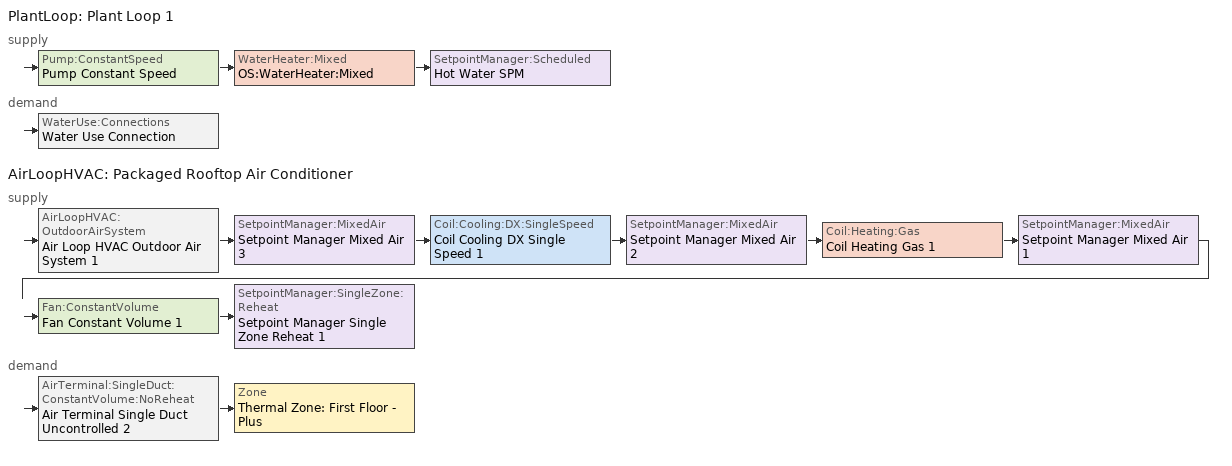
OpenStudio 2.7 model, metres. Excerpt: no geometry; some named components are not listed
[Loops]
PlantLoop 'Plant Loop 1'
 supply: Pump:ConstantSpeed 'Pump Constant Speed' > WaterHeater:Mixed 'OS:WaterHeater:Mixed' > SetpointManager:Scheduled 'Hot Water SPM'
 demand: WaterUse:Connections 'Water Use Connection'
AirLoopHVAC 'Packaged Rooftop Air Conditioner'
 supply: AirLoopHVAC:OutdoorAirSystem 'Air Loop HVAC Outdoor Air System 1' > SetpointManager:MixedAir 'Setpoint Manager Mixed Air 3' > Coil:Cooling:DX:SingleSpeed 'Coil Cooling DX Single Speed 1' > SetpointManager:MixedAir 'Setpoint Manager Mixed Air 2' > Coil:Heating:Gas 'Coil Heating Gas 1' > SetpointManager:MixedAir 'Setpoint Manager Mixed Air 1' > Fan:ConstantVolume 'Fan Constant Volume 1' > SetpointManager:SingleZone:Reheat 'Setpoint Manager Single Zone Reheat 1'
 demand: AirTerminal:SingleDuct:ConstantVolume:NoReheat 'Air Terminal Single Duct Uncontrolled 2' > Zone 'Thermal Zone: First Floor - Plus'
[Sizing:Zone] Zone Cooling Design Supply Air Temperature Input Method=SupplyAirTemperature; Zone Cooling Design Supply Air Temperature {C}=14; Zone Cooling Design Supply Air Temperature Difference {deltaC}=11.11; Zone Heating Design Supply Air Temperature Input Method=SupplyAirTemperature; Zone Heating Design Supply Air Temperature {C}=40; Zone Heating Design Supply Air Temperature Difference {deltaC}=11.11; Zone Cooling Design Supply Air Humidity Ratio {kg-H2O/kg-air}=0.0085; Zone Heating Design Supply Air Humidity Ratio {kg-H2O/kg-air}=0.008; Heating Design Air Flow Method=DesignDay; Account for Dedicated Outdoor Air System=No; Dedicated Outdoor Air System Control Strategy=NeutralSupplyAir; Dedicated Outdoor Air Low Setpoint Temperature for Design {C}=Autosize; Dedicated Outdoor Air High Setpoint Temperature for Design {C}=Autosize
Thermal Zone: Basement; Thermal Zone: First Floor - Plus
[Zone equipment]
Thermal Zone: First Floor - Plus: Air Terminal Single Duct Uncontrolled 2
[PlantLoop]
Plant Loop 1: Glycol Concentration=0; Plant Loop Volume {m3}=Autocalculate; Load Distribution Scheme=Optimal
[Sizing:Plant]
Plant Loop 1: Loop Type=Heating; Design Loop Exit Temperature {C}=82; Loop Design Temperature Difference {deltaC}=11; Sizing Option=NonCoincident; Zone Timesteps in Averaging Window=1; Coincident Sizing Factor Mode=None
[Pump:ConstantSpeed]
Pump Constant Speed: Rated Flow Rate {m3/s}=autosize; Rated Pump Head {Pa}=179352; Rated Power Consumption {W}=autosize; Motor Efficiency=0.9; Fraction of Motor Inefficiencies to Fluid Stream=0; Pump Control Type=Intermittent; Design Power Sizing Method=PowerPerFlowPerPressure; Design Electric Power per Unit Flow Rate {W/(m3/s)}=348701.1; Design Shaft Power per Unit Flow Rate per Unit Head {W-s/m3-Pa}=1.28205
[SetpointManager:Scheduled]
Hot Water SPM: Control Variable=Temperature; Schedule=SHW Supply Temp
[WaterUse:Equipment:Definition]
Shower and Sinks: Peak Flow Rate {m3/s}=5e-007; Target Temperature Schedule=SHW Target
[WaterUse:Connections]
Water Use Connection: Water Use Equipment Name 1=Water Use Equipment 1
[WaterUse:Equipment]
Water Use Equipment 1: Water Use Equipment Definition=Shower and Sinks; Space=Second Floor; Flow Rate Fraction Schedule=SHW Usage Fraction
[WaterHeater:Mixed]
OS:WaterHeater:Mixed: Tank Volume {m3}=0.378541; Setpoint Temperature Schedule=SHW Supply Temp; Deadband Temperature Difference {deltaC}=2; Maximum Temperature Limit {C}=82.22; Heater Control Type=Cycle; Heater Maximum Capacity {W}=2930.71; Heater Fuel Type=NaturalGas; Heater Thermal Efficiency=0.8; Off Cycle Parasitic Fuel Consumption Rate {W}=20; Off Cycle Parasitic Fuel Type=NaturalGas; Off Cycle Parasitic Heat Fraction to Tank=0.8; On Cycle Parasitic Fuel Type=NaturalGas; Ambient Temperature Indicator=Schedule; Ambient Temperature Schedule=Water Heater Ambient Temperature 1; Ambient Temperature Thermal Zone=Thermal Zone: Basement; Off Cycle Loss Coefficient to Ambient Temperature {W/K}=6; On Cycle Loss Coefficient to Ambient Temperature {W/K}=6; Use Side Effectiveness=1; Source Side Effectiveness=1; Use Side Design Flow Rate {m3/s}=autosize; Source Side Design Flow Rate {m3/s}=autosize; Indirect Water Heating Recovery Time {hr}=1.5; Source Side Flow Control Mode=IndirectHeatPrimarySetpoint
[AirLoopHVAC]
Packaged Rooftop Air Conditioner: Availability Schedule=HVAC Operation; Design Supply Air Flow Rate {m3/s}=AutoSize
[Sizing:System]
Packaged Rooftop Air Conditioner: Type of Load to Size On=Sensible; Design Outdoor Air Flow Rate {m3/s}=Autosize; Central Heating Maximum System Air Flow Ratio=1; Preheat Design Temperature {C}=7; Preheat Design Humidity Ratio {kg-H2O/kg-Air}=0.008; Precool Design Temperature {C}=12.8; Precool Design Humidity Ratio {kg-H2O/kg-Air}=0.008; Central Cooling Design Supply Air Temperature {C}=12.8; Central Heating Design Supply Air Temperature {C}=40; Sizing Option=NonCoincident; 100% Outdoor Air in Cooling=Yes; 100% Outdoor Air in Heating=Yes; Central Cooling Design Supply Air Humidity Ratio {kg-H2O/kg-Air}=0.0085; Central Heating Design Supply Air Humidity Ratio {kg-H2O/kg-Air}=0.008; Cooling Design Air Flow Method=DesignDay; Cooling Design Air Flow Rate {m3/s}=0; Heating Design Air Flow Method=DesignDay; Heating Design Air Flow Rate {m3/s}=0; System Outdoor Air Method=ZoneSum; Zone Maximum Outdoor Air Fraction=1; Cooling Supply Air Flow Rate Per Floor Area {m3/s-m2}=0.00996765; Cooling Fraction of Autosized Cooling Supply Air Flow Rate=1; Cooling Supply Air Flow Rate Per Unit Cooling Capacity {m3/s-W}=3.94755e-05; Heating Supply Air Flow Rate Per Floor Area {m3/s-m2}=0.00996765; Heating Fraction of Autosized Heating Supply Air Flow Rate=1; Heating Fraction of Autosized Cooling Supply Air Flow Rate=1; Heating Supply Air Flow Rate Per Unit Heating Capacity {m3/s-W}=3.15882e-05; Cooling Design Capacity Method=CoolingDesignCapacity; Cooling Design Capacity {W}=Autosize; Cooling Design Capacity Per Floor Area {W/m2}=234.7; Fraction of Autosized Cooling Design Capacity=1; Heating Design Capacity Method=HeatingDesignCapacity; Heating Design Capacity {W}=Autosize; Heating Design Capacity Per Floor Area {W/m2}=157; Fraction of Autosized Heating Design Capacity=1; Central Cooling Capacity Control Method=OnOff
[Fan:ConstantVolume]
Fan Constant Volume 1: Availability Schedule=HVAC Operation; Pressure Rise {Pa}=249.089; Maximum Flow Rate {m3/s}=AutoSize
[Coil:Heating:Gas]
Coil Heating Gas 1: Availability Schedule=Always On Discrete; Gas Burner Efficiency=0.8; Nominal Capacity {W}=AutoSize; Parasitic Electric Load {W}=0; Parasitic Gas Load {W}=0
[Coil:Cooling:DX:SingleSpeed]
Coil Cooling DX Single Speed 1: Availability Schedule=Always On Discrete; Rated Total Cooling Capacity {W}=autosize; Rated Sensible Heat Ratio=autosize; Rated COP {W/W}=3; Rated Air Flow Rate {m3/s}=autosize; Rated Evaporator Fan Power Per Volume Flow Rate {W/(m3/s)}=773.3; Total Cooling Capacity Function of Temperature Curve=Curve Biquadratic 1; Total Cooling Capacity Function of Flow Fraction Curve=Curve Quadratic 1; Energy Input Ratio Function of Temperature Curve=Curve Biquadratic 2; Energy Input Ratio Function of Flow Fraction Curve=Curve Quadratic 2; Part Load Fraction Correlation Curve=Curve Quadratic 3; Condenser Type=AirCooled; Evaporative Condenser Effectiveness=0; Evaporative Condenser Air Flow Rate {m3/s}=Autosize; Evaporative Condenser Pump Rated Power Consumption {W}=Autosize; Crankcase Heater Capacity {W}=0; Maximum Outdoor Dry-Bulb Temperature for Crankcase Heater Operation {C}=0; Basin Heater Capacity {W/K}=0; Basin Heater Setpoint Temperature {C}=10
[SetpointManager:SingleZone:Reheat]
Setpoint Manager Single Zone Reheat 1: Minimum Supply Air Temperature {C}=-99; Maximum Supply Air Temperature {C}=99; Control Zone=Thermal Zone: First Floor - Plus
[Controller:OutdoorAir]
Controller Outdoor Air 1: Minimum Outdoor Air Flow Rate {m3/s}=Autosize; Maximum Outdoor Air Flow Rate {m3/s}=Autosize; Economizer Control Type=FixedDryBulb; Economizer Control Action Type=ModulateFlow; Economizer Maximum Limit Dry-Bulb Temperature {C}=28; Economizer Maximum Limit Enthalpy {J/kg}=64000; Economizer Minimum Limit Dry-Bulb Temperature {C}=-100; Lockout Type=NoLockout; Minimum Limit Type=FixedMinimum; Controller Mechanical Ventilation=Controller Mechanical Ventilation 1; High Humidity Control=No; Heat Recovery Bypass Control Type=BypassWhenOAFlowGreaterThanMinimum
[Controller:MechanicalVentilation]
Controller Mechanical Ventilation 1: Availability Schedule=Always On Discrete; Demand Controlled Ventilation=Yes; System Outdoor Air Method=ZoneSum
[AirLoopHVAC:OutdoorAirSystem]
Air Loop HVAC Outdoor Air System 1: Controller=Controller Outdoor Air 1
[AirTerminal:SingleDuct:ConstantVolume:NoReheat]
Air Terminal Single Duct Uncontrolled 2: Availability Schedule=Always On Discrete; Maximum Air Flow Rate {m3/s}=AutoSize
[Schedule:Constant]
Always On Discrete: Value=1
[Schedule:Ruleset]
Name | Default Day Schedule | Summer Design Day Schedule | Winter Design Day Schedule
SHW Supply Temp | Schedule Day 1 | Schedule Day 17 | Schedule Day 16
SHW Target | Schedule Day 2 | Schedule Day 15 | Schedule Day 14
SHW Usage Fraction | Schedule Day 3 | Schedule Day 13 | Schedule Day 12
Water Heater Ambient Temperature 1 | Water Heater Ambient Temperature Default 1
HVAC Operation | Schedule Day 18
[Schedule:Day]
Schedule Day 1; Schedule Day 17: 24, 0, 60
Schedule Day 2; Schedule Day 14; Schedule Day 15: 24, 0, 48.8889
Schedule Day 3: 6, 0, 0.058, 7, 0, 0.5, 18, 0, 0.058, 19, 0, 0.5, 24, 0, 0.058
Schedule Day 12; Schedule Day 13: 6, 0, 0.05, 7, 0, 0.5, 18, 0, 0.05, 19, 0, 0.5, 24, 0, 0.05
Schedule Day 16: 24, 0, -12.2222
Water Heater Ambient Temperature Default 1: 24, 0, 22
Schedule Day 18: 24, 0, 1
Schedule Day 19: 10, 0, 1, 18, 0, 0, 24, 0, 1
Schedule Day 20: 10, 0, 1, 19, 0, 0, 24, 0, 1
Schedule Day 21: 6, 0, 0, 21, 0, 1, 24, 0, 0
[Schedule:Rule] Schedule Ruleset=HVAC Operation; Apply Sunday=Yes; Apply Monday=Yes; Apply Tuesday=Yes; Apply Wednesday=Yes; Apply Thursday=Yes; Apply Friday=Yes; Apply Saturday=Yes; Date Specification Type=DateRange; Start Day=1
Name | Rule Order | Day Schedule | Start Month | End Month | End Day
Schedule Rule 3 | 2 | Schedule Day 19 | 3 | 4 | 30
Schedule Rule 4 | 1 | Schedule Day 20 | 9 | 10 | 17
Schedule Rule 5 | 0 | Schedule Day 21 | 6 | 8 | 31
[Curve:Biquadratic] Minimum Value of x=17; Maximum Value of x=22; Minimum Value of y=13; Maximum Value of y=46
Name | Coefficient1 Constant | Coefficient2 x | Coefficient3 x**2 | Coefficient4 y | Coefficient5 y**2 | Coefficient6 x*y
Curve Biquadratic 1 | 0.42415 | 0.04426 | -0.00042 | 0.00333 | -8e-005 | -0.00021
Curve Biquadratic 2 | 1.23649 | -0.02431 | 0.00057 | -0.01434 | 0.00063 | -0.00038
[Curve:Quadratic]
Name | Coefficient1 Constant | Coefficient2 x | Coefficient3 x**2 | Minimum Value of x | Maximum Value of x
Curve Quadratic 1 | 0.77136 | 0.34053 | -0.11088 | 0.75918 | 1.13877
Curve Quadratic 2 | 1.2055 | -0.32953 | 0.12308 | 0.75918 | 1.13877
Curve Quadratic 3 | 0.771 | 0.229 | 0 | 0 | 1
